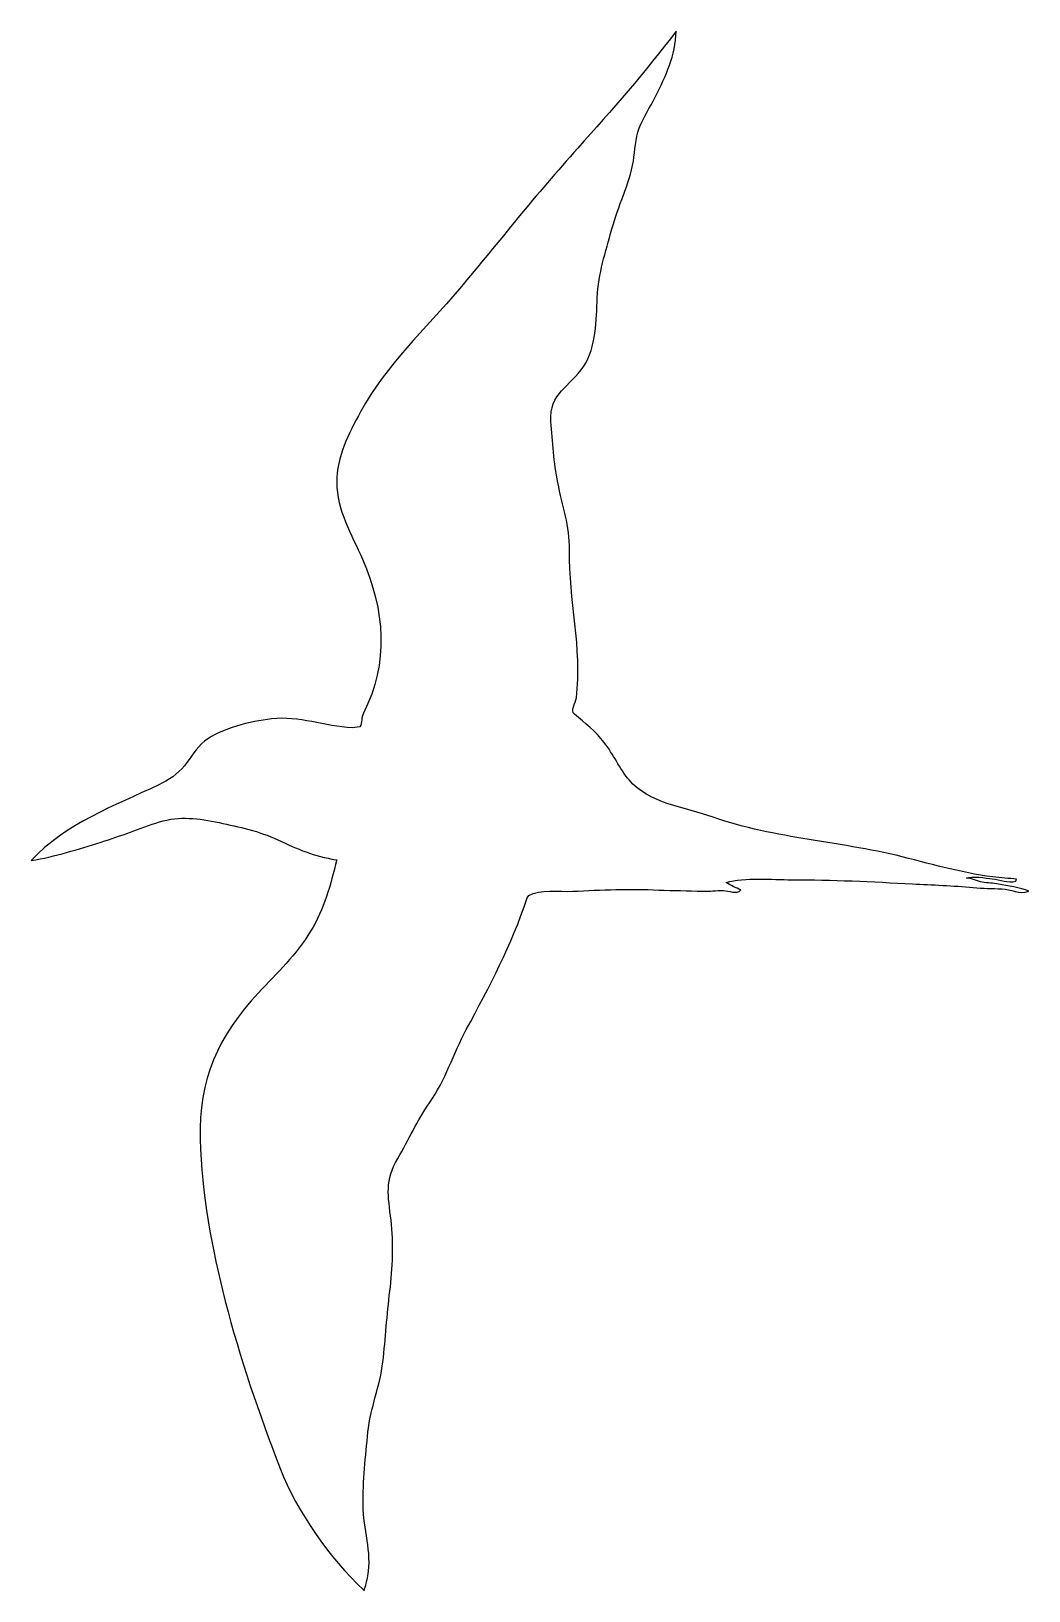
# Model space of a CAD drawing. Header units: centimetres. Extents: x -6.7 to 6.7, y -10.4 to 10.4.
import ezdxf

# ---------------------------------------------------------------- set-up
doc = ezdxf.new("R2010")
doc.units = ezdxf.units.CM
doc.header["$MEASUREMENT"] = 0
doc.layers.add('Camada 1', color=7, linetype='Continuous')

msp = doc.modelspace()

# ---------------------------------------------------------------- linework, layer by layer
at = {"layer": 'Camada 1'}
msp.add_open_spline([(-2.2238, -10.40781), (-2.67767, -9.9781), (-3.11015, -9.36636), (-3.33571, -8.78459), (-3.33571, -8.78459), (-3.61834, -8.05667), (-3.87371, -7.30737), (-4.06892, -6.55092), (-4.06892, -6.55092), (-4.25058, -5.84805), (-4.38393, -5.10968), (-4.40444, -4.38271), (-4.40444, -4.38271), (-4.42656, -3.59719), (-4.16168, -2.9977), (-3.62715, -2.43151), (-3.62715, -2.43151), (-3.37926, -2.16918), (-3.11748, -1.91634), (-2.92942, -1.60553), (-2.92942, -1.60553), (-2.75125, -1.311), (-2.66124, -0.98408), (-2.58131, -0.65261), (-2.58131, -0.65261), (-2.58131, -0.65261), (-2.59265, -0.65262), (-2.59265, -0.65262), (-2.59265, -0.65262), (-2.8771, -0.60396), (-3.10946, -0.50956), (-3.36738, -0.38573), (-3.36738, -0.38573), (-3.61638, -0.26609), (-3.88438, -0.21304), (-4.15235, -0.15575), (-4.15235, -0.15575), (-4.42384, -0.09759), (-4.67757, -0.0632), (-4.94832, -0.14625), (-4.94832, -0.14625), (-5.2101, -0.22713), (-5.46312, -0.33503), (-5.72582, -0.41554), (-5.72582, -0.41554), (-6.0357, -0.50992), (-6.34087, -0.60961), (-6.6608, -0.6625), (-6.6608, -0.6625), (-6.20987, -0.17112), (-5.54672, 0.06926), (-4.95747, 0.35009), (-4.95747, 0.35009), (-4.82449, 0.41356), (-4.70831, 0.49003), (-4.61409, 0.60491), (-4.61409, 0.60491), (-4.52371, 0.71469), (-4.46023, 0.84272), (-4.34644, 0.93183), (-4.34644, 0.93183), (-4.11776, 1.1109), (-3.73488, 1.19469), (-3.45151, 1.2298), (-3.45151, 1.2298), (-3.08453, 1.27518), (-2.74171, 1.1301), (-2.37492, 1.10963), (-2.37492, 1.10963), (-2.37492, 1.10963), (-2.27173, 1.12426), (-2.27173, 1.12426), (-2.27173, 1.12426), (-2.23643, 1.18773), (-2.25675, 1.24372), (-2.22344, 1.30846), (-2.22344, 1.30846), (-1.88059, 1.97619), (-1.9419, 2.68855), (-2.23736, 3.36395), (-2.23736, 3.36395), (-2.38113, 3.69341), (-2.58238, 4.02215), (-2.58108, 4.39278), (-2.58108, 4.39278), (-2.58, 4.72938), (-2.42029, 5.04551), (-2.26279, 5.33382), (-2.26279, 5.33382), (-1.91719, 5.96771), (-1.40207, 6.43036), (-0.94289, 6.97659), (-0.94289, 6.97659), (-0.41457, 7.60516), (0.08721, 8.24561), (0.63821, 8.85664), (0.63821, 8.85664), (1.09485, 9.36286), (1.54051, 9.87592), (1.95326, 10.4186), (1.95326, 10.4186), (1.93839, 10.08739), (1.81933, 9.82826), (1.67188, 9.53693), (1.67188, 9.53693), (1.60216, 9.39948), (1.51456, 9.26721), (1.45892, 9.12304), (1.45892, 9.12304), (1.40407, 8.97972), (1.40439, 8.82996), (1.37994, 8.68042), (1.37994, 8.68042), (1.32959, 8.37289), (1.17304, 8.07974), (1.09305, 7.77623), (1.09305, 7.77623), (1.00873, 7.45537), (0.91324, 7.19174), (0.89858, 6.85569), (0.89858, 6.85569), (0.8858, 6.56499), (0.88506, 6.19346), (0.7189, 5.94409), (0.7189, 5.94409), (0.53089, 5.66109), (0.25482, 5.58701), (0.27969, 5.2032), (0.27969, 5.2032), (0.29747, 4.93428), (0.32012, 4.65255), (0.37113, 4.38842), (0.37113, 4.38842), (0.43156, 4.07449), (0.53229, 3.80959), (0.52705, 3.48378), (0.52705, 3.48378), (0.51678, 2.81843), (0.7007, 2.17978), (0.61939, 1.51409), (0.61939, 1.51409), (0.61024, 1.44075), (0.53507, 1.3401), (0.59285, 1.29401), (0.59285, 1.29401), (0.73591, 1.17894), (0.8768, 1.06112), (0.9906, 0.91587), (0.9906, 0.91587), (1.11482, 0.75783), (1.19441, 0.56866), (1.32278, 0.41427), (1.32278, 0.41427), (1.58384, 0.10016), (2.07928, 0.04949), (2.44527, -0.08188), (2.44527, -0.08188), (2.85873, -0.22986), (3.29432, -0.30889), (3.72641, -0.38081), (3.72641, -0.38081), (4.17374, -0.45505), (4.6144, -0.51784), (5.05422, -0.63251), (5.05422, -0.63251), (5.47864, -0.74337), (5.90417, -0.86048), (6.34266, -0.89778), (6.34266, -0.89778), (6.3942, -0.90217), (6.44619, -0.90582), (6.49779, -0.90929), (6.49779, -0.90929), (6.49297, -0.9186), (6.48877, -0.92665), (6.48586, -0.93802), (6.48586, -0.93802), (6.38384, -0.96289), (6.2762, -0.91714), (6.17267, -0.90638), (6.17267, -0.90638), (6.09038, -0.89778), (5.8939, -0.86156), (5.82821, -0.89648), (5.82821, -0.89648), (5.89991, -0.89484), (5.97164, -0.94003), (6.03985, -0.9512), (6.03985, -0.9512), (6.11158, -0.96329), (6.18643, -0.96162), (6.25554, -0.9757), (6.25554, -0.9757), (6.37958, -1.0015), (6.55007, -1.01851), (6.66072, -1.07323), (6.66072, -1.07323), (6.5343, -1.1162), (6.41871, -1.04542), (6.3003, -1.03973), (6.3003, -1.03973), (6.16989, -1.03351), (6.0499, -1.03571), (5.9189, -1.02309), (5.9189, -1.02309), (5.65035, -0.99713), (5.37007, -0.98613), (5.10668, -0.97298), (5.10668, -0.97298), (4.57378, -0.94644), (4.0326, -0.91662), (3.4955, -0.91789), (3.4955, -0.91789), (3.22949, -0.9186), (2.87188, -0.88384), (2.62036, -0.95337), (2.62036, -0.95337), (2.67449, -0.99928), (2.75167, -1.02343), (2.81404, -1.05362), (2.81404, -1.05362), (2.76321, -1.12096), (2.65397, -1.06333), (2.58322, -1.0615), (2.58322, -1.0615), (2.48755, -1.05912), (2.39955, -1.07685), (2.30276, -1.07192), (2.30276, -1.07192), (2.10959, -1.06242), (1.91123, -1.06517), (1.72121, -1.05562), (1.72121, -1.05562), (1.34436, -1.03644), (0.94662, -1.05472), (0.57035, -1.07247), (0.57035, -1.07247), (0.38869, -1.08086), (0.13112, -1.04485), (-0.01544, -1.12824), (-0.01544, -1.12824), (-0.01544, -1.12824), (-0.03759, -1.16118), (-0.03759, -1.16118), (-0.03759, -1.16118), (-0.24965, -1.79928), (-0.53535, -2.32924), (-0.85092, -2.92032), (-0.85092, -2.92032), (-1.0251, -3.2465), (-1.12807, -3.59718), (-1.34394, -3.90124), (-1.34394, -3.90124), (-1.51097, -4.13651), (-1.6189, -4.39408), (-1.76505, -4.64104), (-1.76505, -4.64104), (-1.94068, -4.93814), (-1.89549, -5.13862), (-1.85543, -5.46792), (-1.85543, -5.46792), (-1.81738, -5.77783), (-1.83421, -6.10676), (-1.87189, -6.41592), (-1.87189, -6.41592), (-1.91049, -6.73072), (-1.92915, -7.04521), (-1.96428, -7.35985), (-1.96428, -7.35985), (-2.00032, -7.67944), (-2.1324, -7.97707), (-2.16441, -8.29909), (-2.16441, -8.29909), (-2.19605, -8.6181), (-2.23376, -8.95108), (-2.22937, -9.27194), (-2.22937, -9.27194), (-2.22535, -9.58881), (-2.10898, -9.90054), (-2.16497, -10.21756), (-2.16497, -10.21756), (-2.17704, -10.28577), (-2.19606, -10.35258), (-2.21638, -10.41862), (-2.21638, -10.41862), (-2.21638, -10.41862), (-2.2238, -10.40781), (-2.2238, -10.40781)], degree=3, knots=[0, 0, 0, 0, 0.01369863, 0.01369863, 0.01369863, 0.01369863, 0.02739726, 0.02739726, 0.02739726, 0.02739726, 0.04109589, 0.04109589, 0.04109589, 0.04109589, 0.05479452, 0.05479452, 0.05479452, 0.05479452, 0.06849315, 0.06849315, 0.06849315, 0.06849315, 0.08219178, 0.08219178, 0.08219178, 0.08219178, 0.09589041, 0.09589041, 0.09589041, 0.09589041, 0.10958904, 0.10958904, 0.10958904, 0.10958904, 0.12328767, 0.12328767, 0.12328767, 0.12328767, 0.1369863, 0.1369863, 0.1369863, 0.1369863, 0.15068493, 0.15068493, 0.15068493, 0.15068493, 0.16438356, 0.16438356, 0.16438356, 0.16438356, 0.17808219, 0.17808219, 0.17808219, 0.17808219, 0.19178082, 0.19178082, 0.19178082, 0.19178082, 0.20547945, 0.20547945, 0.20547945, 0.20547945, 0.21917808, 0.21917808, 0.21917808, 0.21917808, 0.23287671, 0.23287671, 0.23287671, 0.23287671, 0.24657534, 0.24657534, 0.24657534, 0.24657534, 0.26027397, 0.26027397, 0.26027397, 0.26027397, 0.2739726, 0.2739726, 0.2739726, 0.2739726, 0.28767123, 0.28767123, 0.28767123, 0.28767123, 0.30136986, 0.30136986, 0.30136986, 0.30136986, 0.31506849, 0.31506849, 0.31506849, 0.31506849, 0.32876712, 0.32876712, 0.32876712, 0.32876712, 0.34246575, 0.34246575, 0.34246575, 0.34246575, 0.35616438, 0.35616438, 0.35616438, 0.35616438, 0.36986301, 0.36986301, 0.36986301, 0.36986301, 0.38356164, 0.38356164, 0.38356164, 0.38356164, 0.39726027, 0.39726027, 0.39726027, 0.39726027, 0.4109589, 0.4109589, 0.4109589, 0.4109589, 0.42465753, 0.42465753, 0.42465753, 0.42465753, 0.43835616, 0.43835616, 0.43835616, 0.43835616, 0.45205479, 0.45205479, 0.45205479, 0.45205479, 0.46575342, 0.46575342, 0.46575342, 0.46575342, 0.47945205, 0.47945205, 0.47945205, 0.47945205, 0.49315068, 0.49315068, 0.49315068, 0.49315068, 0.50684932, 0.50684932, 0.50684932, 0.50684932, 0.52054795, 0.52054795, 0.52054795, 0.52054795, 0.53424658, 0.53424658, 0.53424658, 0.53424658, 0.54794521, 0.54794521, 0.54794521, 0.54794521, 0.56164384, 0.56164384, 0.56164384, 0.56164384, 0.57534247, 0.57534247, 0.57534247, 0.57534247, 0.5890411, 0.5890411, 0.5890411, 0.5890411, 0.60273973, 0.60273973, 0.60273973, 0.60273973, 0.61643836, 0.61643836, 0.61643836, 0.61643836, 0.63013699, 0.63013699, 0.63013699, 0.63013699, 0.64383562, 0.64383562, 0.64383562, 0.64383562, 0.65753425, 0.65753425, 0.65753425, 0.65753425, 0.67123288, 0.67123288, 0.67123288, 0.67123288, 0.68493151, 0.68493151, 0.68493151, 0.68493151, 0.69863014, 0.69863014, 0.69863014, 0.69863014, 0.71232877, 0.71232877, 0.71232877, 0.71232877, 0.7260274, 0.7260274, 0.7260274, 0.7260274, 0.73972603, 0.73972603, 0.73972603, 0.73972603, 0.75342466, 0.75342466, 0.75342466, 0.75342466, 0.76712329, 0.76712329, 0.76712329, 0.76712329, 0.78082192, 0.78082192, 0.78082192, 0.78082192, 0.79452055, 0.79452055, 0.79452055, 0.79452055, 0.80821918, 0.80821918, 0.80821918, 0.80821918, 0.82191781, 0.82191781, 0.82191781, 0.82191781, 0.83561644, 0.83561644, 0.83561644, 0.83561644, 0.84931507, 0.84931507, 0.84931507, 0.84931507, 0.8630137, 0.8630137, 0.8630137, 0.8630137, 0.87671233, 0.87671233, 0.87671233, 0.87671233, 0.89041096, 0.89041096, 0.89041096, 0.89041096, 0.90410959, 0.90410959, 0.90410959, 0.90410959, 0.91780822, 0.91780822, 0.91780822, 0.91780822, 0.93150685, 0.93150685, 0.93150685, 0.93150685, 0.94520548, 0.94520548, 0.94520548, 0.94520548, 0.95890411, 0.95890411, 0.95890411, 0.95890411, 0.97260274, 0.97260274, 0.97260274, 0.97260274, 1, 1, 1, 1], dxfattribs=at)

doc.saveas('drawing.dxf')
